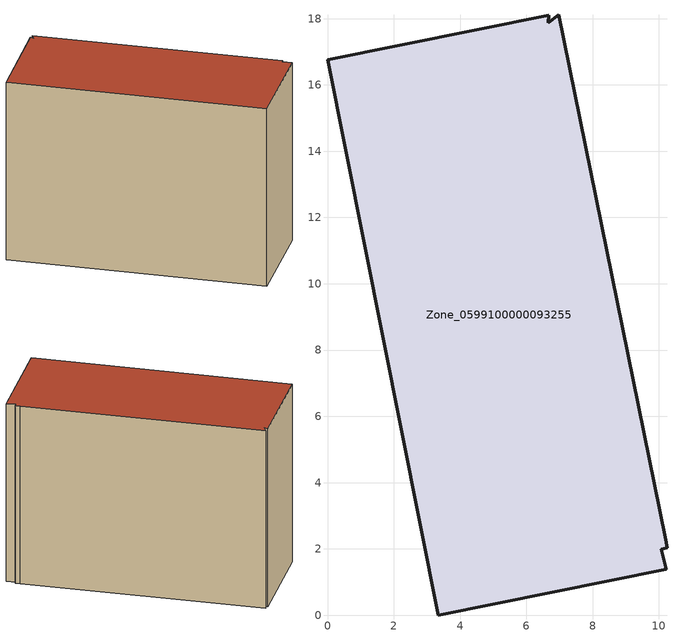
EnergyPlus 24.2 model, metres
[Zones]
Zone_0599100000093255
 floor ground (C_G): 3.34,0 0,16.75 6.68,18.1 6.67,17.88 6.98,18.11 10.19,2.35 10.24,2.03 10.07,1.99 10.22,1.38 z0
 wall outside (C_F): 10.24,2.03 10.19,2.35 6.98,18.11 6.67,17.88 6.68,18.1 0,16.75 3.34,0 10.22,1.38 10.07,1.99 10.24,2.03 z0:12.55
 roof outside (C_R): 6.98,18.11 6.67,17.88 6.68,18.1 0,16.75 3.34,0 10.22,1.38 10.07,1.99 10.24,2.03 10.19,2.35 z12.55
[BUILDING]
Pand.0599100000093255: North Axis=0; Terrain=City; Loads Convergence Tolerance Value=0.04; Temperature Convergence Tolerance Value=0.4; Solar Distribution=FullExterior; Maximum Number of Warmup Days=25; Minimum Number of Warmup Days=1
[Site:Location]
Rotterdam.The.Hague.AP_ZH_NLD Design_Conditions: Latitude=51.96; Longitude=4.45; Time Zone=1; Elevation=-4.5
[SITE:GROUNDTEMPERATURE:BUILDINGSURFACE]
18, 18, 18, 18, 18, 18, 18, 18, 18, 18, 18, 18
[MATERIAL] Thermal Absorptance=0.9; Solar Absorptance=0.7; Visible Absorptance=0.7
Name | Roughness | Thickness | Conductivity | Density | Specific Heat
G.TI.1946 | MediumSmooth | 0.15 | 1 | 540 | 1210
F.TI.1946 | Rough | 0.3 | 0.857143 | 1920 | 840
R.TI.1946 | MediumRough | 0.2 | 0.1 | 1500 | 1000
[CONSTRUCTION]
C_G: G.TI.1946
C_F: F.TI.1946
C_R: R.TI.1946
[ZONE]
Zone_0599100000093255: Type=1; Multiplier=1; Ceiling Height=Autocalculate; Volume=Autocalculate; Floor Area=autocalculate; Part of Total Floor Area=Yes
[ZONEINFILTRATION:DESIGNFLOWRATE]
Infil_Zone_0599100000093255: Zone or ZoneList or Space or SpaceList=Zone_0599100000093255; Schedule=AlwaysOn; Design Flow Rate Calculation Method=Flow/Area; Flow Rate per Floor Area=0.003; Constant Term Coefficient=1; Temperature Term Coefficient=0; Velocity Term Coefficient=0; Velocity Squared Term Coefficient=0
[HVACTEMPLATE:ZONE:IDEALLOADSAIRSYSTEM]
Zone_0599100000093255: Maximum Heating Supply Air Temperature=50; Minimum Cooling Supply Air Temperature=13; Maximum Heating Supply Air Humidity Ratio=0.0156; Minimum Cooling Supply Air Humidity Ratio=0.0077; Heating Limit=NoLimit; Cooling Limit=NoLimit; Dehumidification Control Type=ConstantSensibleHeatRatio; Cooling Sensible Heat Ratio=0.7; Dehumidification Setpoint=60; Humidification Control Type=None; Humidification Setpoint=30; Outdoor Air Method=None; Outdoor Air Flow Rate per Person=0.00944; Outdoor Air Flow Rate per Zone Floor Area=0; Outdoor Air Flow Rate per Zone=0; Demand Controlled Ventilation Type=None; Outdoor Air Economizer Type=NoEconomizer; Heat Recovery Type=None; Sensible Heat Recovery Effectiveness=0.7; Latent Heat Recovery Effectiveness=0.65
[ZONECONTROL:THERMOSTAT]
ThermostatControl_Zone_0599100000093255: Zone or ZoneList=Zone_0599100000093255; Control Type Schedule=DualSetpointControlType; Control 1=Thermostat_Zone_0599100000093255; Temperature Difference Between Cutout And Setpoint=0
[THERMOSTATSETPOINT:DUALSETPOINT]
Thermostat_Zone_0599100000093255: Heating Setpoint Temperature Schedule=HeatingSetpoint_Zone_0599100000093255; Cooling Setpoint Temperature Schedule=CoolingSetpoint_Zone_0599100000093255
[SCHEDULE:COMPACT]
HeatingSetpoint_Zone_0599100000093255: Through: 12/31, For: AllDays, Until: 24:00, 21
CoolingSetpoint_Zone_0599100000093255: Through: 12/31, For: AllDays, Until: 24:00, 24
DualSetpointControlType: Through: 12/31, For: AllDays, Until: 24:00, 4
AlwaysOn: Through: 12/31, For: AllDays, Until: 24:00, 1
